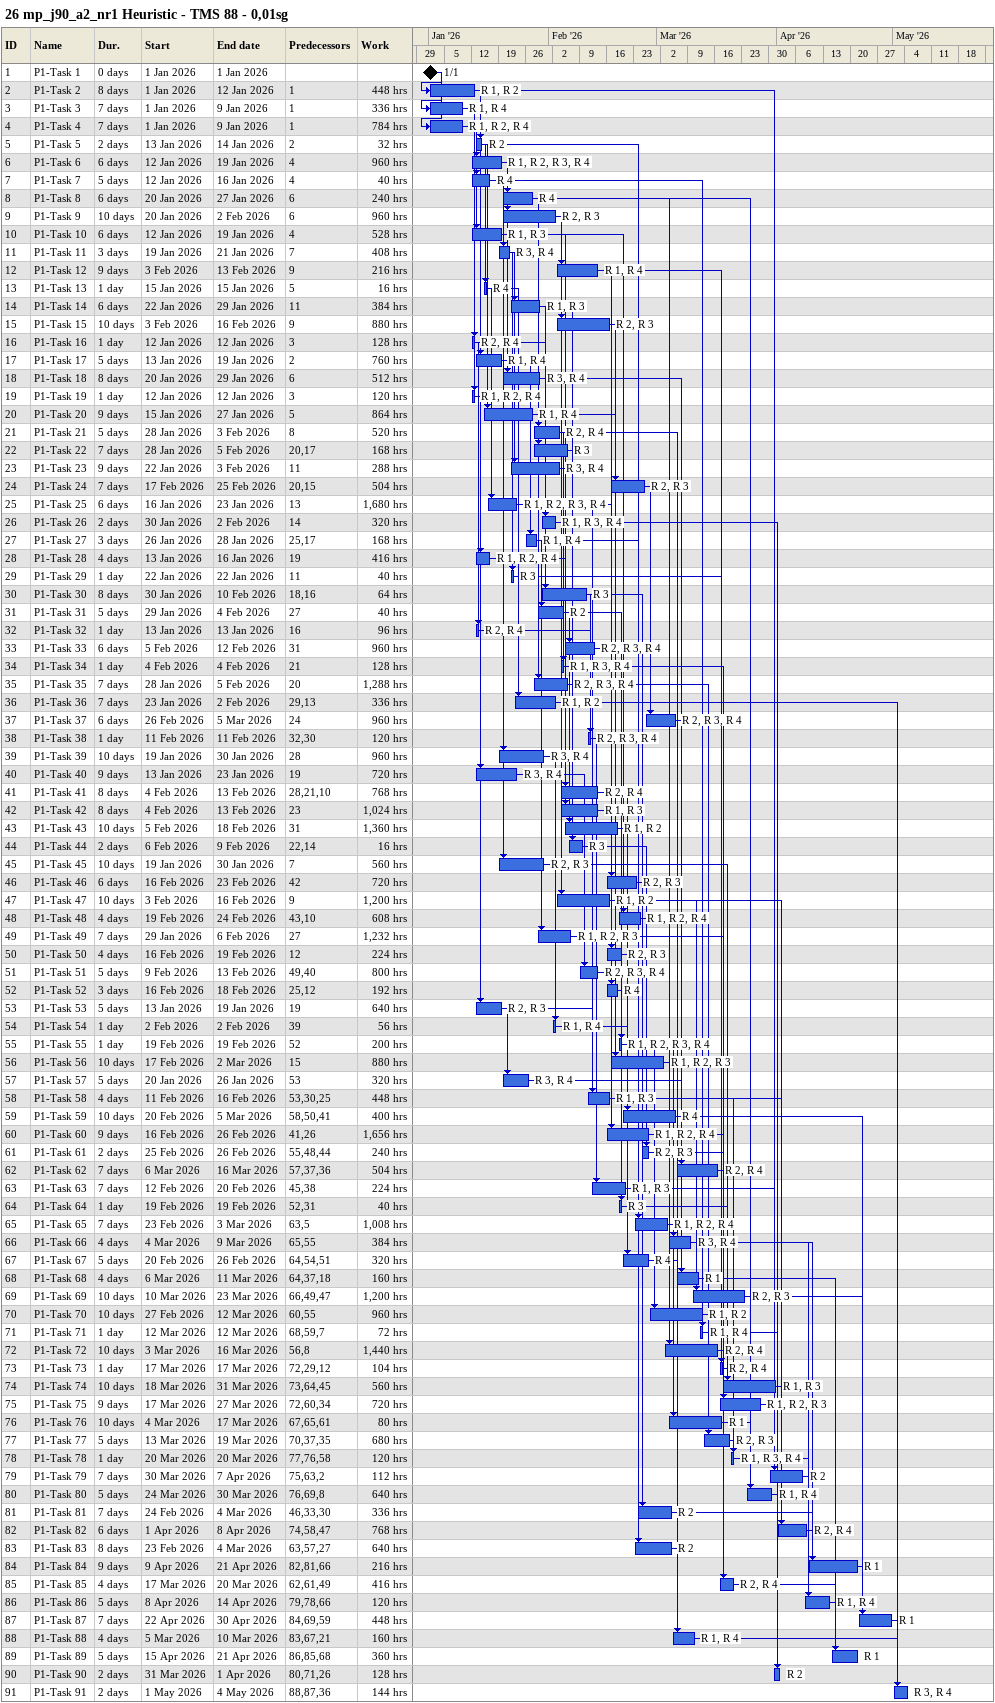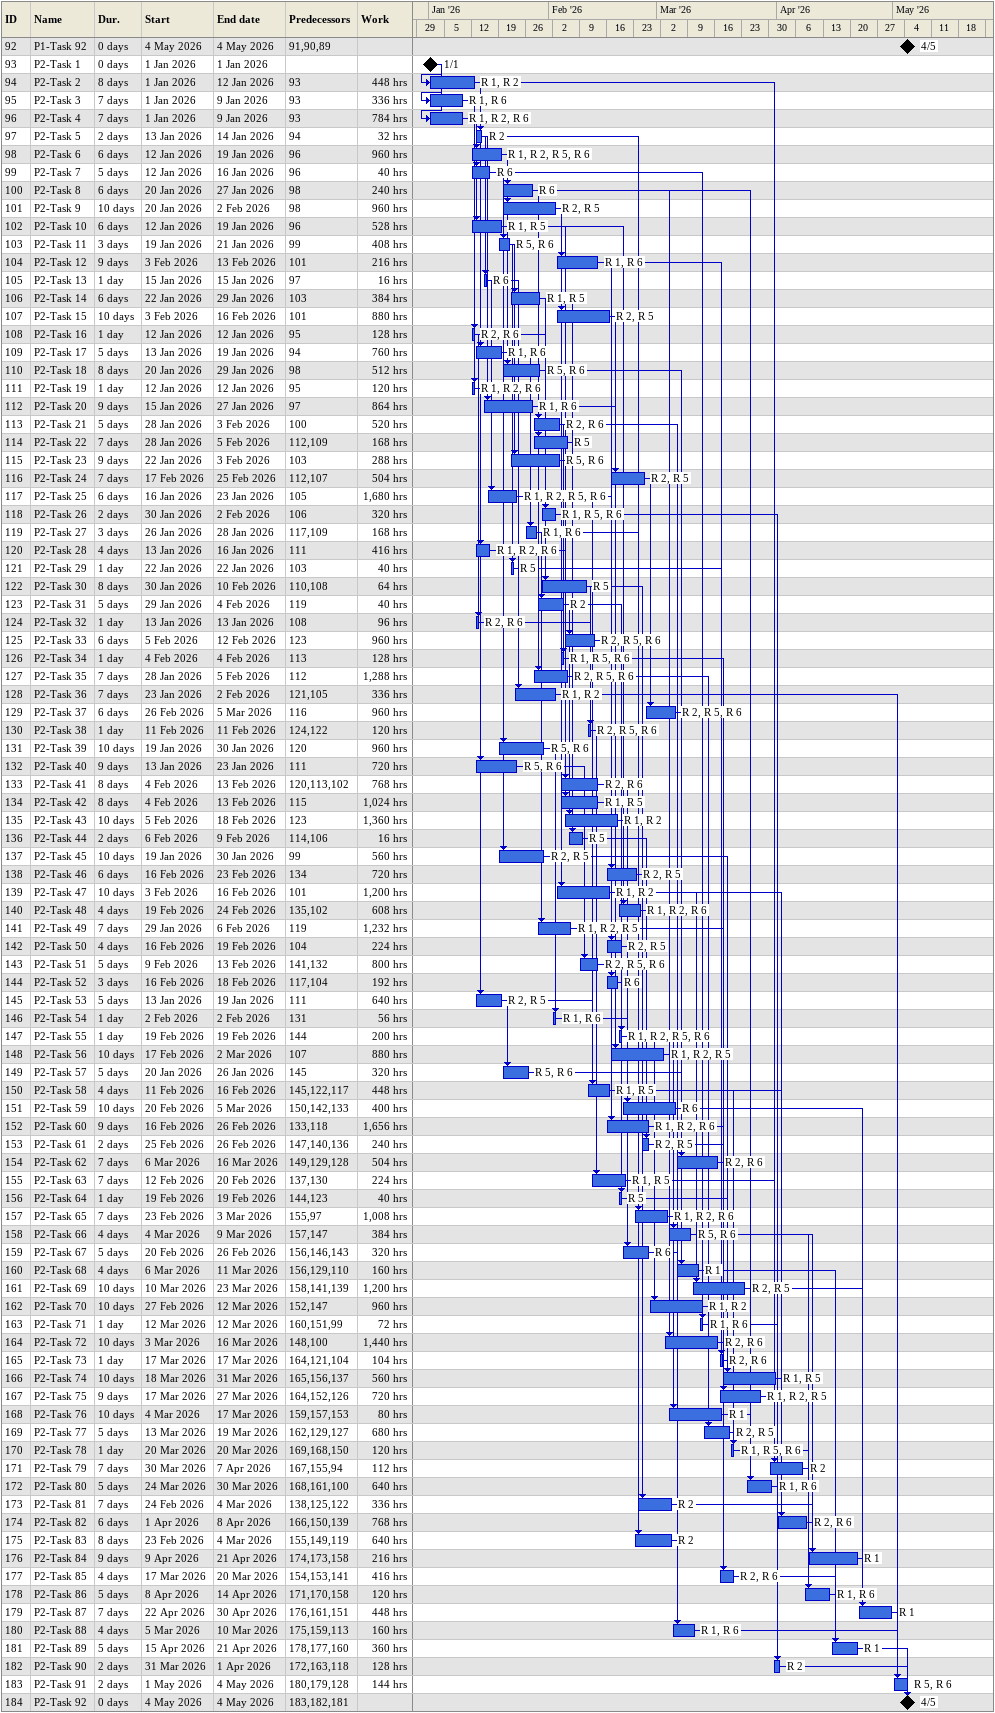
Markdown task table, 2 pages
26 mp_j90_a2_nr1 Heuristic - TMS 88 - 0,01sg

| ID | Task | Duration | Start | Finish | Predecessors | Resources | Work (h) |
|---|---|---|---|---|---|---|---|
| 1 | P1-Task 1 | 0d | 2026-01-01 | 2026-01-01 |  |  |  |
| 2 | P1-Task 2 | 8d | 2026-01-01 | 2026-01-12 | 1 | R 1, R 2 | 448 |
| 3 | P1-Task 3 | 7d | 2026-01-01 | 2026-01-09 | 1 | R 1, R 4 | 336 |
| 4 | P1-Task 4 | 7d | 2026-01-01 | 2026-01-09 | 1 | R 1, R 2, R 4 | 784 |
| 5 | P1-Task 5 | 2d | 2026-01-13 | 2026-01-14 | 2 | R 2 | 32 |
| 6 | P1-Task 6 | 6d | 2026-01-12 | 2026-01-19 | 4 | R 1, R 2, R 3, R 4 | 960 |
| 7 | P1-Task 7 | 5d | 2026-01-12 | 2026-01-16 | 4 | R 4 | 40 |
| 8 | P1-Task 8 | 6d | 2026-01-20 | 2026-01-27 | 6 | R 4 | 240 |
| 9 | P1-Task 9 | 10d | 2026-01-20 | 2026-02-02 | 6 | R 2, R 3 | 960 |
| 10 | P1-Task 10 | 6d | 2026-01-12 | 2026-01-19 | 4 | R 1, R 3 | 528 |
| 11 | P1-Task 11 | 3d | 2026-01-19 | 2026-01-21 | 7 | R 3, R 4 | 408 |
| 12 | P1-Task 12 | 9d | 2026-02-03 | 2026-02-13 | 9 | R 1, R 4 | 216 |
| 13 | P1-Task 13 | 1d | 2026-01-15 | 2026-01-15 | 5 | R 4 | 16 |
| 14 | P1-Task 14 | 6d | 2026-01-22 | 2026-01-29 | 11 | R 1, R 3 | 384 |
| 15 | P1-Task 15 | 10d | 2026-02-03 | 2026-02-16 | 9 | R 2, R 3 | 880 |
| 16 | P1-Task 16 | 1d | 2026-01-12 | 2026-01-12 | 3 | R 2, R 4 | 128 |
| 17 | P1-Task 17 | 5d | 2026-01-13 | 2026-01-19 | 2 | R 1, R 4 | 760 |
| 18 | P1-Task 18 | 8d | 2026-01-20 | 2026-01-29 | 6 | R 3, R 4 | 512 |
| 19 | P1-Task 19 | 1d | 2026-01-12 | 2026-01-12 | 3 | R 1, R 2, R 4 | 120 |
| 20 | P1-Task 20 | 9d | 2026-01-15 | 2026-01-27 | 5 | R 1, R 4 | 864 |
| 21 | P1-Task 21 | 5d | 2026-01-28 | 2026-02-03 | 8 | R 2, R 4 | 520 |
| 22 | P1-Task 22 | 7d | 2026-01-28 | 2026-02-05 | 20, 17 | R 3 | 168 |
| 23 | P1-Task 23 | 9d | 2026-01-22 | 2026-02-03 | 11 | R 3, R 4 | 288 |
| 24 | P1-Task 24 | 7d | 2026-02-17 | 2026-02-25 | 20, 15 | R 2, R 3 | 504 |
| 25 | P1-Task 25 | 6d | 2026-01-16 | 2026-01-23 | 13 | R 1, R 2, R 3, R 4 | 1680 |
| 26 | P1-Task 26 | 2d | 2026-01-30 | 2026-02-02 | 14 | R 1, R 3, R 4 | 320 |
| 27 | P1-Task 27 | 3d | 2026-01-26 | 2026-01-28 | 25, 17 | R 1, R 4 | 168 |
| 28 | P1-Task 28 | 4d | 2026-01-13 | 2026-01-16 | 19 | R 1, R 2, R 4 | 416 |
| 29 | P1-Task 29 | 1d | 2026-01-22 | 2026-01-22 | 11 | R 3 | 40 |
| 30 | P1-Task 30 | 8d | 2026-01-30 | 2026-02-10 | 18, 16 | R 3 | 64 |
| 31 | P1-Task 31 | 5d | 2026-01-29 | 2026-02-04 | 27 | R 2 | 40 |
| 32 | P1-Task 32 | 1d | 2026-01-13 | 2026-01-13 | 16 | R 2, R 4 | 96 |
| 33 | P1-Task 33 | 6d | 2026-02-05 | 2026-02-12 | 31 | R 2, R 3, R 4 | 960 |
| 34 | P1-Task 34 | 1d | 2026-02-04 | 2026-02-04 | 21 | R 1, R 3, R 4 | 128 |
| 35 | P1-Task 35 | 7d | 2026-01-28 | 2026-02-05 | 20 | R 2, R 3, R 4 | 1288 |
| 36 | P1-Task 36 | 7d | 2026-01-23 | 2026-02-02 | 29, 13 | R 1, R 2 | 336 |
| 37 | P1-Task 37 | 6d | 2026-02-26 | 2026-03-05 | 24 | R 2, R 3, R 4 | 960 |
| 38 | P1-Task 38 | 1d | 2026-02-11 | 2026-02-11 | 32, 30 | R 2, R 3, R 4 | 120 |
| 39 | P1-Task 39 | 10d | 2026-01-19 | 2026-01-30 | 28 | R 3, R 4 | 960 |
| 40 | P1-Task 40 | 9d | 2026-01-13 | 2026-01-23 | 19 | R 3, R 4 | 720 |
| 41 | P1-Task 41 | 8d | 2026-02-04 | 2026-02-13 | 28, 21, 10 | R 2, R 4 | 768 |
| 42 | P1-Task 42 | 8d | 2026-02-04 | 2026-02-13 | 23 | R 1, R 3 | 1024 |
| 43 | P1-Task 43 | 10d | 2026-02-05 | 2026-02-18 | 31 | R 1, R 2 | 1360 |
| 44 | P1-Task 44 | 2d | 2026-02-06 | 2026-02-09 | 22, 14 | R 3 | 16 |
| 45 | P1-Task 45 | 10d | 2026-01-19 | 2026-01-30 | 7 | R 2, R 3 | 560 |
| 46 | P1-Task 46 | 6d | 2026-02-16 | 2026-02-23 | 42 | R 2, R 3 | 720 |
| 47 | P1-Task 47 | 10d | 2026-02-03 | 2026-02-16 | 9 | R 1, R 2 | 1200 |
| 48 | P1-Task 48 | 4d | 2026-02-19 | 2026-02-24 | 43, 10 | R 1, R 2, R 4 | 608 |
| 49 | P1-Task 49 | 7d | 2026-01-29 | 2026-02-06 | 27 | R 1, R 2, R 3 | 1232 |
| 50 | P1-Task 50 | 4d | 2026-02-16 | 2026-02-19 | 12 | R 2, R 3 | 224 |
| 51 | P1-Task 51 | 5d | 2026-02-09 | 2026-02-13 | 49, 40 | R 2, R 3, R 4 | 800 |
| 52 | P1-Task 52 | 3d | 2026-02-16 | 2026-02-18 | 25, 12 | R 4 | 192 |
| 53 | P1-Task 53 | 5d | 2026-01-13 | 2026-01-19 | 19 | R 2, R 3 | 640 |
| 54 | P1-Task 54 | 1d | 2026-02-02 | 2026-02-02 | 39 | R 1, R 4 | 56 |
| 55 | P1-Task 55 | 1d | 2026-02-19 | 2026-02-19 | 52 | R 1, R 2, R 3, R 4 | 200 |
| 56 | P1-Task 56 | 10d | 2026-02-17 | 2026-03-02 | 15 | R 1, R 2, R 3 | 880 |
| 57 | P1-Task 57 | 5d | 2026-01-20 | 2026-01-26 | 53 | R 3, R 4 | 320 |
| 58 | P1-Task 58 | 4d | 2026-02-11 | 2026-02-16 | 53, 30, 25 | R 1, R 3 | 448 |
| 59 | P1-Task 59 | 10d | 2026-02-20 | 2026-03-05 | 58, 50, 41 | R 4 | 400 |
| 60 | P1-Task 60 | 9d | 2026-02-16 | 2026-02-26 | 41, 26 | R 1, R 2, R 4 | 1656 |
| 61 | P1-Task 61 | 2d | 2026-02-25 | 2026-02-26 | 55, 48, 44 | R 2, R 3 | 240 |
| 62 | P1-Task 62 | 7d | 2026-03-06 | 2026-03-16 | 57, 37, 36 | R 2, R 4 | 504 |
| 63 | P1-Task 63 | 7d | 2026-02-12 | 2026-02-20 | 45, 38 | R 1, R 3 | 224 |
| 64 | P1-Task 64 | 1d | 2026-02-19 | 2026-02-19 | 52, 31 | R 3 | 40 |
| 65 | P1-Task 65 | 7d | 2026-02-23 | 2026-03-03 | 63, 5 | R 1, R 2, R 4 | 1008 |
| 66 | P1-Task 66 | 4d | 2026-03-04 | 2026-03-09 | 65, 55 | R 3, R 4 | 384 |
| 67 | P1-Task 67 | 5d | 2026-02-20 | 2026-02-26 | 64, 54, 51 | R 4 | 320 |
| 68 | P1-Task 68 | 4d | 2026-03-06 | 2026-03-11 | 64, 37, 18 | R 1 | 160 |
| 69 | P1-Task 69 | 10d | 2026-03-10 | 2026-03-23 | 66, 49, 47 | R 2, R 3 | 1200 |
| 70 | P1-Task 70 | 10d | 2026-02-27 | 2026-03-12 | 60, 55 | R 1, R 2 | 960 |
| 71 | P1-Task 71 | 1d | 2026-03-12 | 2026-03-12 | 68, 59, 7 | R 1, R 4 | 72 |
| 72 | P1-Task 72 | 10d | 2026-03-03 | 2026-03-16 | 56, 8 | R 2, R 4 | 1440 |
| 73 | P1-Task 73 | 1d | 2026-03-17 | 2026-03-17 | 72, 29, 12 | R 2, R 4 | 104 |
| 74 | P1-Task 74 | 10d | 2026-03-18 | 2026-03-31 | 73, 64, 45 | R 1, R 3 | 560 |
| 75 | P1-Task 75 | 9d | 2026-03-17 | 2026-03-27 | 72, 60, 34 | R 1, R 2, R 3 | 720 |
| 76 | P1-Task 76 | 10d | 2026-03-04 | 2026-03-17 | 67, 65, 61 | R 1 | 80 |
| 77 | P1-Task 77 | 5d | 2026-03-13 | 2026-03-19 | 70, 37, 35 | R 2, R 3 | 680 |
| 78 | P1-Task 78 | 1d | 2026-03-20 | 2026-03-20 | 77, 76, 58 | R 1, R 3, R 4 | 120 |
| 79 | P1-Task 79 | 7d | 2026-03-30 | 2026-04-07 | 75, 63, 2 | R 2 | 112 |
| 80 | P1-Task 80 | 5d | 2026-03-24 | 2026-03-30 | 76, 69, 8 | R 1, R 4 | 640 |
| 81 | P1-Task 81 | 7d | 2026-02-24 | 2026-03-04 | 46, 33, 30 | R 2 | 336 |
| 82 | P1-Task 82 | 6d | 2026-04-01 | 2026-04-08 | 74, 58, 47 | R 2, R 4 | 768 |
| 83 | P1-Task 83 | 8d | 2026-02-23 | 2026-03-04 | 63, 57, 27 | R 2 | 640 |
| 84 | P1-Task 84 | 9d | 2026-04-09 | 2026-04-21 | 82, 81, 66 | R 1 | 216 |
| 85 | P1-Task 85 | 4d | 2026-03-17 | 2026-03-20 | 62, 61, 49 | R 2, R 4 | 416 |
| 86 | P1-Task 86 | 5d | 2026-04-08 | 2026-04-14 | 79, 78, 66 | R 1, R 4 | 120 |
| 87 | P1-Task 87 | 7d | 2026-04-22 | 2026-04-30 | 84, 69, 59 | R 1 | 448 |
| 88 | P1-Task 88 | 4d | 2026-03-05 | 2026-03-10 | 83, 67, 21 | R 1, R 4 | 160 |
| 89 | P1-Task 89 | 5d | 2026-04-15 | 2026-04-21 | 86, 85, 68 | R 1 | 360 |
| 90 | P1-Task 90 | 2d | 2026-03-31 | 2026-04-01 | 80, 71, 26 | R 2 | 128 |
| 91 | P1-Task 91 | 2d | 2026-05-01 | 2026-05-04 | 88, 87, 36 | R 3, R 4 | 144 |
| 92 | P1-Task 92 | 0d | 2026-05-04 | 2026-05-04 | 91, 90, 89 |  |  |
| 93 | P2-Task 1 | 0d | 2026-01-01 | 2026-01-01 |  |  |  |
| 94 | P2-Task 2 | 8d | 2026-01-01 | 2026-01-12 | 93 | R 1, R 2 | 448 |
| 95 | P2-Task 3 | 7d | 2026-01-01 | 2026-01-09 | 93 | R 1, R 6 | 336 |
| 96 | P2-Task 4 | 7d | 2026-01-01 | 2026-01-09 | 93 | R 1, R 2, R 6 | 784 |
| 97 | P2-Task 5 | 2d | 2026-01-13 | 2026-01-14 | 94 | R 2 | 32 |
| 98 | P2-Task 6 | 6d | 2026-01-12 | 2026-01-19 | 96 | R 1, R 2, R 5, R 6 | 960 |
| 99 | P2-Task 7 | 5d | 2026-01-12 | 2026-01-16 | 96 | R 6 | 40 |
| 100 | P2-Task 8 | 6d | 2026-01-20 | 2026-01-27 | 98 | R 6 | 240 |
| 101 | P2-Task 9 | 10d | 2026-01-20 | 2026-02-02 | 98 | R 2, R 5 | 960 |
| 102 | P2-Task 10 | 6d | 2026-01-12 | 2026-01-19 | 96 | R 1, R 5 | 528 |
| 103 | P2-Task 11 | 3d | 2026-01-19 | 2026-01-21 | 99 | R 5, R 6 | 408 |
| 104 | P2-Task 12 | 9d | 2026-02-03 | 2026-02-13 | 101 | R 1, R 6 | 216 |
| 105 | P2-Task 13 | 1d | 2026-01-15 | 2026-01-15 | 97 | R 6 | 16 |
| 106 | P2-Task 14 | 6d | 2026-01-22 | 2026-01-29 | 103 | R 1, R 5 | 384 |
| 107 | P2-Task 15 | 10d | 2026-02-03 | 2026-02-16 | 101 | R 2, R 5 | 880 |
| 108 | P2-Task 16 | 1d | 2026-01-12 | 2026-01-12 | 95 | R 2, R 6 | 128 |
| 109 | P2-Task 17 | 5d | 2026-01-13 | 2026-01-19 | 94 | R 1, R 6 | 760 |
| 110 | P2-Task 18 | 8d | 2026-01-20 | 2026-01-29 | 98 | R 5, R 6 | 512 |
| 111 | P2-Task 19 | 1d | 2026-01-12 | 2026-01-12 | 95 | R 1, R 2, R 6 | 120 |
| 112 | P2-Task 20 | 9d | 2026-01-15 | 2026-01-27 | 97 | R 1, R 6 | 864 |
| 113 | P2-Task 21 | 5d | 2026-01-28 | 2026-02-03 | 100 | R 2, R 6 | 520 |
| 114 | P2-Task 22 | 7d | 2026-01-28 | 2026-02-05 | 112, 109 | R 5 | 168 |
| 115 | P2-Task 23 | 9d | 2026-01-22 | 2026-02-03 | 103 | R 5, R 6 | 288 |
| 116 | P2-Task 24 | 7d | 2026-02-17 | 2026-02-25 | 112, 107 | R 2, R 5 | 504 |
| 117 | P2-Task 25 | 6d | 2026-01-16 | 2026-01-23 | 105 | R 1, R 2, R 5, R 6 | 1680 |
| 118 | P2-Task 26 | 2d | 2026-01-30 | 2026-02-02 | 106 | R 1, R 5, R 6 | 320 |
| 119 | P2-Task 27 | 3d | 2026-01-26 | 2026-01-28 | 117, 109 | R 1, R 6 | 168 |
| 120 | P2-Task 28 | 4d | 2026-01-13 | 2026-01-16 | 111 | R 1, R 2, R 6 | 416 |
| 121 | P2-Task 29 | 1d | 2026-01-22 | 2026-01-22 | 103 | R 5 | 40 |
| 122 | P2-Task 30 | 8d | 2026-01-30 | 2026-02-10 | 110, 108 | R 5 | 64 |
| 123 | P2-Task 31 | 5d | 2026-01-29 | 2026-02-04 | 119 | R 2 | 40 |
| 124 | P2-Task 32 | 1d | 2026-01-13 | 2026-01-13 | 108 | R 2, R 6 | 96 |
| 125 | P2-Task 33 | 6d | 2026-02-05 | 2026-02-12 | 123 | R 2, R 5, R 6 | 960 |
| 126 | P2-Task 34 | 1d | 2026-02-04 | 2026-02-04 | 113 | R 1, R 5, R 6 | 128 |
| 127 | P2-Task 35 | 7d | 2026-01-28 | 2026-02-05 | 112 | R 2, R 5, R 6 | 1288 |
| 128 | P2-Task 36 | 7d | 2026-01-23 | 2026-02-02 | 121, 105 | R 1, R 2 | 336 |
| 129 | P2-Task 37 | 6d | 2026-02-26 | 2026-03-05 | 116 | R 2, R 5, R 6 | 960 |
| 130 | P2-Task 38 | 1d | 2026-02-11 | 2026-02-11 | 124, 122 | R 2, R 5, R 6 | 120 |
| 131 | P2-Task 39 | 10d | 2026-01-19 | 2026-01-30 | 120 | R 5, R 6 | 960 |
| 132 | P2-Task 40 | 9d | 2026-01-13 | 2026-01-23 | 111 | R 5, R 6 | 720 |
| 133 | P2-Task 41 | 8d | 2026-02-04 | 2026-02-13 | 120, 113, 102 | R 2, R 6 | 768 |
| 134 | P2-Task 42 | 8d | 2026-02-04 | 2026-02-13 | 115 | R 1, R 5 | 1024 |
| 135 | P2-Task 43 | 10d | 2026-02-05 | 2026-02-18 | 123 | R 1, R 2 | 1360 |
| 136 | P2-Task 44 | 2d | 2026-02-06 | 2026-02-09 | 114, 106 | R 5 | 16 |
| 137 | P2-Task 45 | 10d | 2026-01-19 | 2026-01-30 | 99 | R 2, R 5 | 560 |
| 138 | P2-Task 46 | 6d | 2026-02-16 | 2026-02-23 | 134 | R 2, R 5 | 720 |
| 139 | P2-Task 47 | 10d | 2026-02-03 | 2026-02-16 | 101 | R 1, R 2 | 1200 |
| 140 | P2-Task 48 | 4d | 2026-02-19 | 2026-02-24 | 135, 102 | R 1, R 2, R 6 | 608 |
| 141 | P2-Task 49 | 7d | 2026-01-29 | 2026-02-06 | 119 | R 1, R 2, R 5 | 1232 |
| 142 | P2-Task 50 | 4d | 2026-02-16 | 2026-02-19 | 104 | R 2, R 5 | 224 |
| 143 | P2-Task 51 | 5d | 2026-02-09 | 2026-02-13 | 141, 132 | R 2, R 5, R 6 | 800 |
| 144 | P2-Task 52 | 3d | 2026-02-16 | 2026-02-18 | 117, 104 | R 6 | 192 |
| 145 | P2-Task 53 | 5d | 2026-01-13 | 2026-01-19 | 111 | R 2, R 5 | 640 |
| 146 | P2-Task 54 | 1d | 2026-02-02 | 2026-02-02 | 131 | R 1, R 6 | 56 |
| 147 | P2-Task 55 | 1d | 2026-02-19 | 2026-02-19 | 144 | R 1, R 2, R 5, R 6 | 200 |
| 148 | P2-Task 56 | 10d | 2026-02-17 | 2026-03-02 | 107 | R 1, R 2, R 5 | 880 |
| 149 | P2-Task 57 | 5d | 2026-01-20 | 2026-01-26 | 145 | R 5, R 6 | 320 |
| 150 | P2-Task 58 | 4d | 2026-02-11 | 2026-02-16 | 145, 122, 117 | R 1, R 5 | 448 |
| 151 | P2-Task 59 | 10d | 2026-02-20 | 2026-03-05 | 150, 142, 133 | R 6 | 400 |
| 152 | P2-Task 60 | 9d | 2026-02-16 | 2026-02-26 | 133, 118 | R 1, R 2, R 6 | 1656 |
| 153 | P2-Task 61 | 2d | 2026-02-25 | 2026-02-26 | 147, 140, 136 | R 2, R 5 | 240 |
| 154 | P2-Task 62 | 7d | 2026-03-06 | 2026-03-16 | 149, 129, 128 | R 2, R 6 | 504 |
| 155 | P2-Task 63 | 7d | 2026-02-12 | 2026-02-20 | 137, 130 | R 1, R 5 | 224 |
| 156 | P2-Task 64 | 1d | 2026-02-19 | 2026-02-19 | 144, 123 | R 5 | 40 |
| 157 | P2-Task 65 | 7d | 2026-02-23 | 2026-03-03 | 155, 97 | R 1, R 2, R 6 | 1008 |
| 158 | P2-Task 66 | 4d | 2026-03-04 | 2026-03-09 | 157, 147 | R 5, R 6 | 384 |
| 159 | P2-Task 67 | 5d | 2026-02-20 | 2026-02-26 | 156, 146, 143 | R 6 | 320 |
| 160 | P2-Task 68 | 4d | 2026-03-06 | 2026-03-11 | 156, 129, 110 | R 1 | 160 |
| 161 | P2-Task 69 | 10d | 2026-03-10 | 2026-03-23 | 158, 141, 139 | R 2, R 5 | 1200 |
| 162 | P2-Task 70 | 10d | 2026-02-27 | 2026-03-12 | 152, 147 | R 1, R 2 | 960 |
| 163 | P2-Task 71 | 1d | 2026-03-12 | 2026-03-12 | 160, 151, 99 | R 1, R 6 | 72 |
| 164 | P2-Task 72 | 10d | 2026-03-03 | 2026-03-16 | 148, 100 | R 2, R 6 | 1440 |
| 165 | P2-Task 73 | 1d | 2026-03-17 | 2026-03-17 | 164, 121, 104 | R 2, R 6 | 104 |
| 166 | P2-Task 74 | 10d | 2026-03-18 | 2026-03-31 | 165, 156, 137 | R 1, R 5 | 560 |
| 167 | P2-Task 75 | 9d | 2026-03-17 | 2026-03-27 | 164, 152, 126 | R 1, R 2, R 5 | 720 |
| 168 | P2-Task 76 | 10d | 2026-03-04 | 2026-03-17 | 159, 157, 153 | R 1 | 80 |
| 169 | P2-Task 77 | 5d | 2026-03-13 | 2026-03-19 | 162, 129, 127 | R 2, R 5 | 680 |
| 170 | P2-Task 78 | 1d | 2026-03-20 | 2026-03-20 | 169, 168, 150 | R 1, R 5, R 6 | 120 |
| 171 | P2-Task 79 | 7d | 2026-03-30 | 2026-04-07 | 167, 155, 94 | R 2 | 112 |
| 172 | P2-Task 80 | 5d | 2026-03-24 | 2026-03-30 | 168, 161, 100 | R 1, R 6 | 640 |
| 173 | P2-Task 81 | 7d | 2026-02-24 | 2026-03-04 | 138, 125, 122 | R 2 | 336 |
| 174 | P2-Task 82 | 6d | 2026-04-01 | 2026-04-08 | 166, 150, 139 | R 2, R 6 | 768 |
| 175 | P2-Task 83 | 8d | 2026-02-23 | 2026-03-04 | 155, 149, 119 | R 2 | 640 |
| 176 | P2-Task 84 | 9d | 2026-04-09 | 2026-04-21 | 174, 173, 158 | R 1 | 216 |
| 177 | P2-Task 85 | 4d | 2026-03-17 | 2026-03-20 | 154, 153, 141 | R 2, R 6 | 416 |
| 178 | P2-Task 86 | 5d | 2026-04-08 | 2026-04-14 | 171, 170, 158 | R 1, R 6 | 120 |
| 179 | P2-Task 87 | 7d | 2026-04-22 | 2026-04-30 | 176, 161, 151 | R 1 | 448 |
| 180 | P2-Task 88 | 4d | 2026-03-05 | 2026-03-10 | 175, 159, 113 | R 1, R 6 | 160 |
| 181 | P2-Task 89 | 5d | 2026-04-15 | 2026-04-21 | 178, 177, 160 | R 1 | 360 |
| 182 | P2-Task 90 | 2d | 2026-03-31 | 2026-04-01 | 172, 163, 118 | R 2 | 128 |
| 183 | P2-Task 91 | 2d | 2026-05-01 | 2026-05-04 | 180, 179, 128 | R 5, R 6 | 144 |
| 184 | P2-Task 92 | 0d | 2026-05-04 | 2026-05-04 | 183, 182, 181 |  |  |
